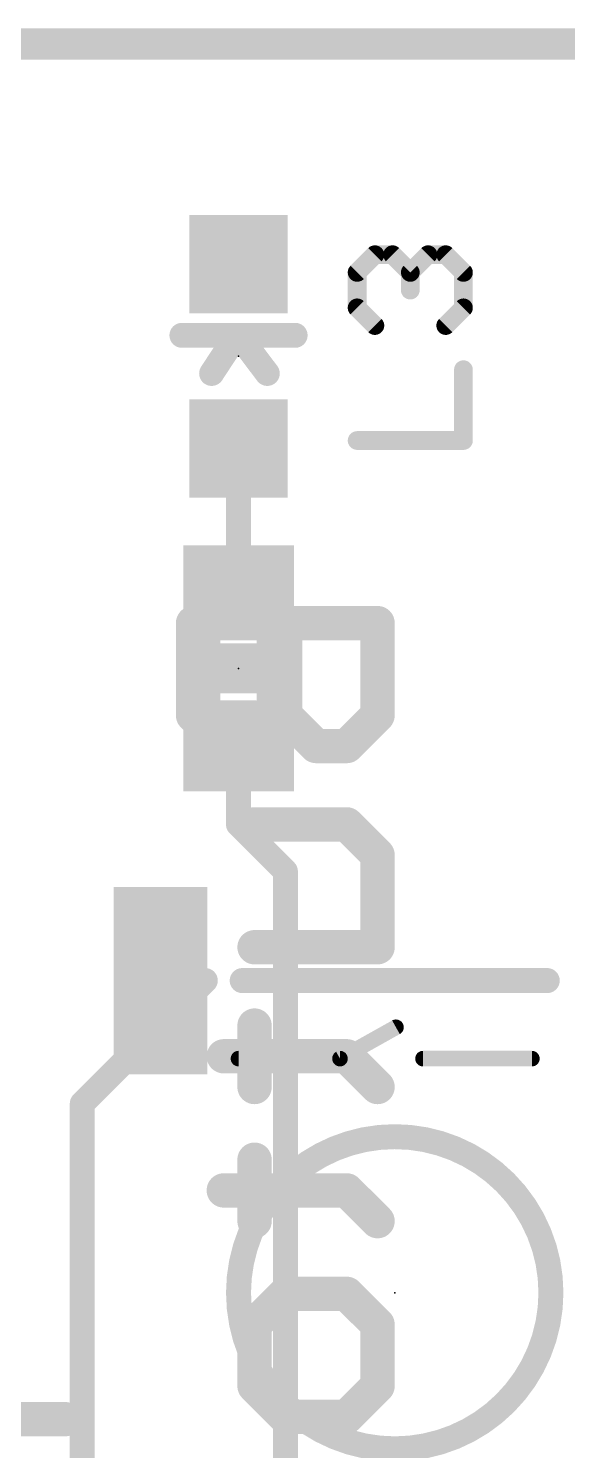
# Model space of a CAD drawing. Extents: x -3.8 to 20.4, y -11.4 to 31.9.
# Drawn here: x 8.45 to 12.84, y 20.31 to 31.88 of the extents above; entities that cross this region are included whole.
import ezdxf

# ---------------------------------------------------------------- set-up
doc = ezdxf.new("R2010")
doc.units = 0
for name, color, linetype in [('1', 12, 'CONTINUOUS'), ('16', 132, 'CONTINUOUS'), ('20', 53, 'CONTINUOUS'), ('21', 41, 'CONTINUOUS'), ('22', 40, 'CONTINUOUS'), ('23', 53, 'CONTINUOUS'), ('51', 53, 'CONTINUOUS')]:
    doc.layers.add(name, color=color, linetype=linetype)

# ---------------------------------------------------------------- blocks, each defined once
blk = doc.blocks.new('RECT')
blk.add_solid([(-0.5, -0.5), (0.5, -0.5), (-0.5, 0.5), (0.5, 0.5)])

msp = doc.modelspace()

# ---------------------------------------------------------------- linework, layer by layer
at = {"layer": '1', "const_width": 0.2032}
for points in [[(0, 31.75), (20.32, 31.75)], [(10.16, 27.32), (10.16, 28.46)], [(10.16, 25.4), (10.16, 26.02)], [(10.541, 25.019), (10.16, 25.4)], [(10.541, 8.509), (10.541, 25.019)]]:
    msp.add_lwpolyline(points, dxfattribs=at)
at = {"layer": '1', "const_width": 0.1016}
for points in [[(10.2108, 28.46, 1), (10.1092, 28.46)], [(10.1092, 27.32, 1), (10.2108, 27.32)], [(10.2108, 26.02, 1), (10.1092, 26.02)], [(10.1959, 25.4359, 1), (10.1241, 25.3641)], [(10.1092, 25.4, 1), (10.2108, 25.4)], [(10.5918, 25.019, 1), (10.4902, 25.019)], [(10.5051, 24.9831, 1), (10.5769, 25.0549)]]:
    msp.add_lwpolyline(points, format="xyb", dxfattribs=at)
at = {"layer": '16', "const_width": 0.2032}
msp.add_lwpolyline([(0, 31.75), (20.32, 31.75)], dxfattribs=at)
at = {"layer": '20', "const_width": 0.254}
msp.add_lwpolyline([(20.32, 31.75), (0, 31.75)], dxfattribs=at)
at = {"layer": '21'}
for points, const_width in [([(11.1245, 29.8919), (11.2685, 30.0359)], 0.1524), ([(11.2685, 30.0359), (11.4126, 30.0359)], 0.1524), ([(11.4126, 30.0359), (11.5566, 29.8919)], 0.1524), ([(11.5566, 29.8919), (11.7007, 30.0359)], 0.1524), ([(11.7007, 30.0359), (11.8447, 30.0359)], 0.1524), ([(11.8447, 30.0359), (11.9888, 29.8919)], 0.1524), ([(11.1245, 29.6038), (11.1245, 29.8919)], 0.1524), ([(11.5566, 29.8919), (11.5566, 29.7478)], 0.1524), ([(11.9888, 29.8919), (11.9888, 29.6038)], 0.1524), ([(11.2685, 29.4597), (11.1245, 29.6038)], 0.1524), ([(11.9888, 29.6038), (11.8447, 29.4597)], 0.1524), ([(9.7, 29.38), (10.16, 29.38)], 0.2032), ([(10.1346, 29.3646), (9.9416, 29.07)], 0.2032), ([(10.62, 29.38), (10.16, 29.38)], 0.2032), ([(10.16, 29.38), (10.3938, 29.07)], 0.2032), ([(11.9888, 28.5242), (11.9888, 29.1004)], 0.1524), ([(11.1245, 28.5242), (11.9888, 28.5242)], 0.1524), ([(10.19, 24.13), (12.67, 24.13)], 0.2032), ([(8.89, 20.05), (8.89, 23.13)], 0.2032)]:
    msp.add_lwpolyline(points, dxfattribs=dict(at, const_width=const_width))
for points, const_width in [([(11.2685, 30.074, 1), (11.2685, 29.9978)], 0.0762), ([(11.2955, 30.009, 1), (11.2416, 30.0629)], 0.0762), ([(11.4395, 30.0629, 1), (11.3856, 30.009)], 0.0762), ([(11.4126, 29.9978, 1), (11.4126, 30.074)], 0.0762), ([(11.7007, 30.074, 1), (11.7007, 29.9978)], 0.0762), ([(11.7276, 30.009, 1), (11.6737, 30.0629)], 0.0762), ([(11.8717, 30.0629, 1), (11.8178, 30.009)], 0.0762), ([(11.8447, 29.9978, 1), (11.8447, 30.074)], 0.0762), ([(11.0975, 29.9188, 1), (11.1514, 29.8649)], 0.0762), ([(11.1626, 29.8919, 1), (11.0864, 29.8919)], 0.0762), ([(11.5947, 29.8919, 1), (11.5185, 29.8919)], 0.0762), ([(11.5297, 29.9188, 1), (11.5836, 29.8649)], 0.0762), ([(11.5297, 29.8649, 1), (11.5836, 29.9188)], 0.0762), ([(12.0269, 29.8919, 1), (11.9507, 29.8919)], 0.0762), ([(11.9619, 29.8649, 1), (12.0157, 29.9188)], 0.0762), ([(11.5185, 29.7478, 1), (11.5947, 29.7478)], 0.0762), ([(11.1514, 29.6307, 1), (11.0975, 29.5768)], 0.0762), ([(11.0864, 29.6038, 1), (11.1626, 29.6038)], 0.0762), ([(11.9507, 29.6038, 1), (12.0269, 29.6038)], 0.0762), ([(12.0157, 29.5768, 1), (11.9619, 29.6307)], 0.0762), ([(11.2416, 29.4328, 1), (11.2955, 29.4867)], 0.0762), ([(11.8178, 29.4867, 1), (11.8717, 29.4328)], 0.0762), ([(9.7, 29.4308, 1), (9.7, 29.3292)], 0.1016), ([(10.1771, 29.3368, 1), (10.0921, 29.3924)], 0.1016), ([(10.16, 29.4308, 1), (10.16, 29.3292)], 0.1016), ([(10.2006, 29.4106, 1), (10.1194, 29.3494)], 0.1016), ([(10.16, 29.3292, 1), (10.16, 29.4308)], 0.1016), ([(10.62, 29.3292, 1), (10.62, 29.4308)], 0.1016), ([(12.0269, 29.1004, 1), (11.9507, 29.1004)], 0.0762), ([(9.8991, 29.0978, 1), (9.9841, 29.0422)], 0.1016), ([(10.3532, 29.0394, 1), (10.4344, 29.1006)], 0.1016), ([(11.1245, 28.5623, 1), (11.1245, 28.4861)], 0.0762), ([(11.9888, 28.4861, 1), (11.9888, 28.5623)], 0.0762), ([(11.9507, 28.5242, 1), (12.0269, 28.5242)], 0.0762), ([(10.19, 24.1808, 1), (10.19, 24.0792)], 0.1016), ([(12.67, 24.0792, 1), (12.67, 24.1808)], 0.1016), ([(8.9408, 23.13, 1), (8.8392, 23.13)], 0.1016), ([(11.43, 20.32, 1), (11.43, 22.86, 1), (11.43, 20.32)], 0.2032)]:
    msp.add_lwpolyline(points, format="xyb", dxfattribs=dict(at, const_width=const_width))
at = {"layer": '22', "const_width": 0.2794}
for points in [[(11.2903, 27.0383), (9.7904, 27.0383)], [(9.7904, 27.0383), (9.7904, 26.2884)], [(10.5404, 27.0383), (10.5404, 26.2884)], [(11.2903, 26.2884), (11.2903, 27.0383)], [(9.7904, 26.2884), (10.0404, 26.0384)], [(10.2904, 26.0384), (10.5404, 26.2884)], [(10.5404, 26.2884), (10.7903, 26.0384)], [(11.0403, 26.0384), (11.2903, 26.2884)], [(10.0404, 26.0384), (10.2904, 26.0384)], [(10.7903, 26.0384), (11.0403, 26.0384)], [(10.2904, 25.4011), (11.0403, 25.4011)], [(11.0403, 25.4011), (11.2903, 25.1512)], [(11.2903, 25.1512), (11.2903, 24.4012)], [(11.2903, 24.4012), (10.2904, 24.4012)], [(10.2904, 23.764), (10.2904, 23.264)], [(10.0404, 23.514), (11.0403, 23.514)], [(11.0403, 23.514), (11.2903, 23.264)], [(10.2904, 22.6726), (10.2904, 22.1726)], [(10.0404, 22.4226), (11.0403, 22.4226)], [(11.0403, 22.4226), (11.2903, 22.1726)], [(10.2904, 21.3311), (10.5404, 21.5811)], [(10.5404, 21.5811), (11.0403, 21.5811)], [(11.0403, 21.5811), (11.2903, 21.3311)], [(10.2904, 20.8312), (10.2904, 21.3311)], [(11.2903, 21.3311), (11.2903, 20.8312)], [(10.5404, 20.5812), (10.2904, 20.8312)], [(11.2903, 20.8312), (11.0403, 20.5812)], [(11.0403, 20.5812), (10.5404, 20.5812)], [(8.7503, 20.5613), (7.2504, 20.5613)]]:
    msp.add_lwpolyline(points, dxfattribs=at)
at = {"layer": '22', "const_width": 0.1397}
for points in [[(9.8603, 27.0383, 1), (9.7206, 27.0383)], [(9.7904, 27.1081, 1), (9.7904, 26.9685)], [(10.6102, 27.0383, 1), (10.4705, 27.0383)], [(11.3602, 27.0383, 1), (11.2204, 27.0383)], [(11.2903, 26.9685, 1), (11.2903, 27.1081)], [(9.8398, 26.3378, 1), (9.741, 26.239)], [(10.5898, 26.3378, 1), (10.491, 26.239)], [(10.5898, 26.239, 1), (10.491, 26.3378)], [(11.3397, 26.239, 1), (11.2409, 26.3378)], [(9.7206, 26.2884, 1), (9.8603, 26.2884)], [(10.4705, 26.2884, 1), (10.6102, 26.2884)], [(11.2204, 26.2884, 1), (11.3602, 26.2884)], [(10.0404, 26.1082, 1), (10.0404, 25.9685)], [(9.991, 25.989, 1), (10.0898, 26.0878)], [(10.241, 26.0878, 1), (10.3398, 25.989)], [(10.2904, 25.9685, 1), (10.2904, 26.1082)], [(10.7903, 26.1082, 1), (10.7903, 25.9685)], [(10.7409, 25.989, 1), (10.8397, 26.0878)], [(10.9909, 26.0878, 1), (11.0897, 25.989)], [(11.0403, 25.9685, 1), (11.0403, 26.1082)], [(10.2904, 25.471, 1), (10.2904, 25.3313)], [(11.0897, 25.4505, 1), (10.9909, 25.3518)], [(11.0403, 25.3313, 1), (11.0403, 25.471)], [(11.3602, 25.1512, 1), (11.2204, 25.1512)], [(11.2409, 25.1018, 1), (11.3397, 25.2006)], [(10.2904, 24.4711, 1), (10.2904, 24.3314)], [(11.2903, 24.3314, 1), (11.2903, 24.4711)], [(11.2204, 24.4012, 1), (11.3602, 24.4012)], [(10.3602, 23.764, 1), (10.2205, 23.764)], [(10.0404, 23.5839, 1), (10.0404, 23.4442)], [(11.0897, 23.5634, 1), (10.9909, 23.4646)], [(11.0403, 23.4442, 1), (11.0403, 23.5839)], [(11.2409, 23.2146, 1), (11.3397, 23.3134)], [(10.2205, 23.264, 1), (10.3602, 23.264)], [(10.3602, 22.6726, 1), (10.2205, 22.6726)], [(10.0404, 22.4924, 1), (10.0404, 22.3527)], [(11.0897, 22.472, 1), (10.9909, 22.3732)], [(11.0403, 22.3527, 1), (11.0403, 22.4924)], [(10.2205, 22.1726, 1), (10.3602, 22.1726)], [(11.2409, 22.1232, 1), (11.3397, 22.222)], [(10.5404, 21.651, 1), (10.5404, 21.5113)], [(10.5898, 21.5317, 1), (10.491, 21.6305)], [(11.0897, 21.6305, 1), (10.9909, 21.5317)], [(11.0403, 21.5113, 1), (11.0403, 21.651)], [(10.3602, 21.3311, 1), (10.2205, 21.3311)], [(10.241, 21.3805, 1), (10.3398, 21.2817)], [(11.3602, 21.3311, 1), (11.2204, 21.3311)], [(11.2409, 21.2817, 1), (11.3397, 21.3805)], [(10.3398, 20.8806, 1), (10.241, 20.7818)], [(11.3397, 20.7818, 1), (11.2409, 20.8806)], [(10.2205, 20.8312, 1), (10.3602, 20.8312)], [(11.2204, 20.8312, 1), (11.3602, 20.8312)], [(10.5404, 20.651, 1), (10.5404, 20.5113)], [(11.0403, 20.5113, 1), (11.0403, 20.651)], [(8.7503, 20.4915, 1), (8.7503, 20.6311)], [(10.491, 20.5318, 1), (10.5898, 20.6306)], [(10.9909, 20.6306, 1), (11.0897, 20.5318)]]:
    msp.add_lwpolyline(points, format="xyb", dxfattribs=at)
at = {"layer": '23'}
for p in [(10.16, 29.21), (10.16, 26.67), (11.43, 21.59)]:
    msp.add_point(p, dxfattribs=at)
at = {"layer": '51'}
for points, const_width in [([(9.936, 26.425), (9.936, 26.915)], 0.1524), ([(10.384, 26.915), (10.384, 26.425)], 0.1524), ([(8.89, 23.13), (9.89, 24.13)], 0.2032), ([(10.985, 23.495), (11.44, 23.75)], 0.127), ([(10.16, 23.495), (10.985, 23.495)], 0.127), ([(11.66, 23.495), (12.545, 23.495)], 0.127)]:
    msp.add_lwpolyline(points, dxfattribs=dict(at, const_width=const_width))
for points, const_width in [([(9.9741, 26.915, 1), (9.8979, 26.915)], 0.0762), ([(10.4221, 26.915, 1), (10.3459, 26.915)], 0.0762), ([(9.8979, 26.425, 1), (9.9741, 26.425)], 0.0762), ([(10.3459, 26.425, 1), (10.4221, 26.425)], 0.0762), ([(9.9259, 24.0941, 1), (9.8541, 24.1659)], 0.1016), ([(11.4555, 23.7223, 1), (11.4245, 23.7777)], 0.0635), ([(10.16, 23.5267, 1), (10.16, 23.4633)], 0.0635), ([(10.9695, 23.5227, 1), (11.0005, 23.4673)], 0.0635), ([(10.985, 23.4633, 1), (10.985, 23.5267)], 0.0635), ([(11.66, 23.5267, 1), (11.66, 23.4633)], 0.0635), ([(12.545, 23.4633, 1), (12.545, 23.5267)], 0.0635), ([(8.8541, 23.1659, 1), (8.9259, 23.0941)], 0.1016)]:
    msp.add_lwpolyline(points, format="xyb", dxfattribs=dict(at, const_width=const_width))

# ---------------------------------------------------------------- block references
at = {"layer": '1', "xscale": 0.8, "yscale": 0.8}
for p in [(10.16, 29.96), (10.16, 28.46)]:
    msp.add_blockref('RECT', p, dxfattribs=at)
at = {"layer": '1'}
for p, xscale, yscale, rotation in [((10.16, 27.32), 0.7, 0.9, 270), ((10.16, 26.02), 0.7, 0.9, 270), ((9.525, 24.13), 0.762, 1.524, 180)]:
    msp.add_blockref('RECT', p, dxfattribs=dict(at, xscale=xscale, yscale=yscale, rotation=rotation))
at = {"layer": '21', "xscale": 0.4064, "yscale": 0.7112, "rotation": 270}
msp.add_blockref('RECT', (10.16, 26.67), dxfattribs=at)
at = {"layer": '51', "xscale": 0.3, "yscale": 0.5999, "rotation": 270}
for p in [(10.1552, 27.074), (10.1552, 26.2612)]:
    msp.add_blockref('RECT', p, dxfattribs=at)

doc.saveas('drawing.dxf')
